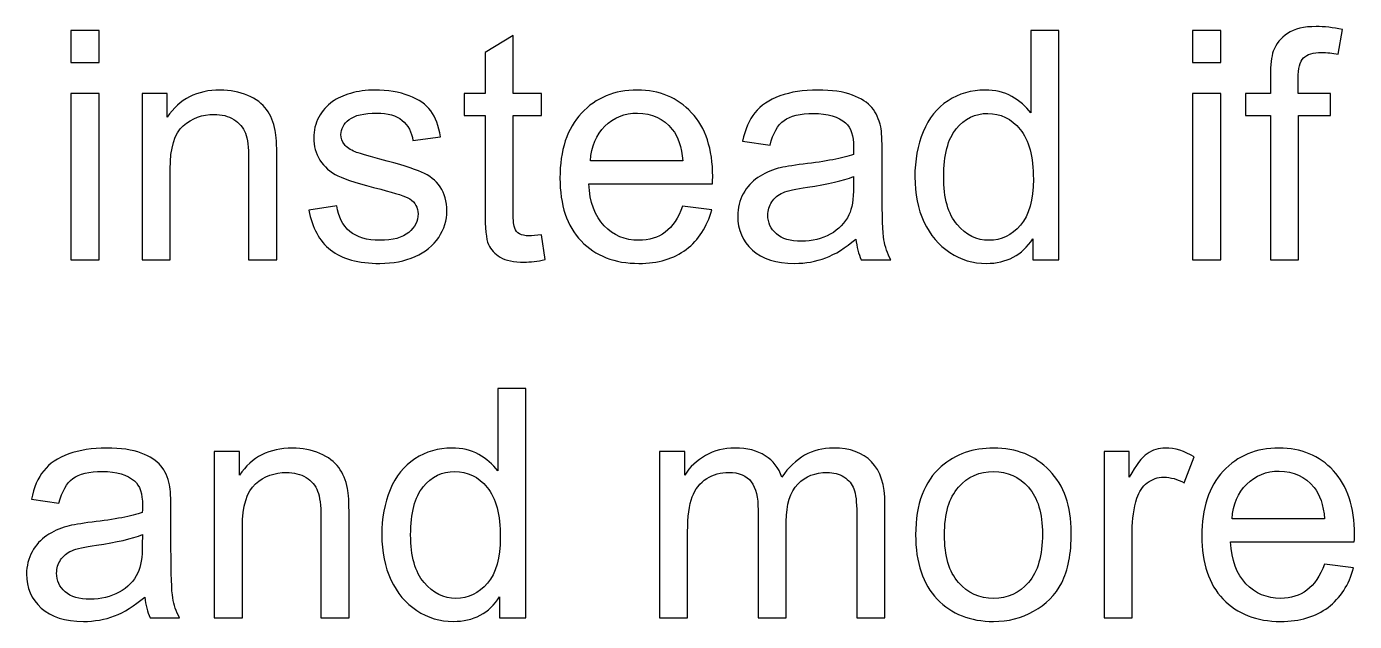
# Model space of a CAD drawing. Header units: millimetres. Extents: x 198 to 2323, y -968 to 148.
# Drawn here: x 631.4 to 736.7, y -947.5 to -900.4 of the extents above; entities that cross this region are included whole.
import ezdxf

# ---------------------------------------------------------------- set-up
doc = ezdxf.new("R2010")
doc.units = ezdxf.units.MM
doc.header["$MEASUREMENT"] = 0
doc.layers.add('Layer 1', color=7, linetype='Continuous')

msp = doc.modelspace()

# ---------------------------------------------------------------- linework, layer by layer
at = {"layer": 'Layer 1', "color": 250}
for points, knots in [([(730.05, -918.8699), (730.05, -918.8699), (730.05, -907.4145), (730.05, -907.4145), (730.05, -907.4145), (728.0688, -907.4145), (728.0688, -907.4145), (728.0688, -907.4145), (728.0688, -905.6873), (728.0688, -905.6873), (728.0688, -905.6873), (730.05, -905.6873), (730.05, -905.6873), (730.05, -905.6873), (730.05, -904.2903), (730.05, -904.2903), (730.05, -903.4055), (730.1262, -902.7494), (730.2828, -902.3218), (730.4987, -901.7461), (730.8713, -901.2762), (731.4131, -900.9163), (731.9508, -900.5565), (732.7085, -900.3787), (733.6822, -900.3787), (734.313, -900.3787), (735.0072, -900.4549), (735.7692, -900.6031), (735.7692, -900.6031), (735.4348, -902.5589), (735.4348, -902.5589), (734.9691, -902.4784), (734.5331, -902.4361), (734.1182, -902.4361), (733.4409, -902.4361), (732.9625, -902.58), (732.6789, -902.8679), (732.3995, -903.1558), (732.2598, -903.6934), (732.2598, -904.4808), (732.2598, -904.4808), (732.2598, -905.6873), (732.2598, -905.6873), (732.2598, -905.6873), (734.8252, -905.6873), (734.8252, -905.6873), (734.8252, -905.6873), (734.8252, -907.4145), (734.8252, -907.4145), (734.8252, -907.4145), (732.2852, -907.4145), (732.2852, -907.4145), (732.2852, -907.4145), (732.2852, -918.8699), (732.2852, -918.8699), (732.2852, -918.8699), (730.05, -918.8699), (730.05, -918.8699)], [0, 0, 0, 0, 0.05263158, 0.05263158, 0.05263158, 0.10526316, 0.10526316, 0.10526316, 0.15789474, 0.15789474, 0.15789474, 0.21052632, 0.21052632, 0.21052632, 0.26315789, 0.26315789, 0.26315789, 0.31578947, 0.31578947, 0.31578947, 0.36842105, 0.36842105, 0.36842105, 0.42105263, 0.42105263, 0.42105263, 0.47368421, 0.47368421, 0.47368421, 0.52631579, 0.52631579, 0.52631579, 0.57894737, 0.57894737, 0.57894737, 0.63157895, 0.63157895, 0.63157895, 0.68421053, 0.68421053, 0.68421053, 0.73684211, 0.73684211, 0.73684211, 0.78947368, 0.78947368, 0.78947368, 0.84210526, 0.84210526, 0.84210526, 0.89473684, 0.89473684, 0.89473684, 0.94736842, 0.94736842, 0.94736842, 1, 1, 1, 1]), ([(634.9102, -903.2235), (634.9102, -903.2235), (634.9102, -900.6835), (634.9102, -900.6835), (634.9102, -900.6835), (637.1454, -900.6835), (637.1454, -900.6835), (637.1454, -900.6835), (637.1454, -903.2235), (637.1454, -903.2235), (637.1454, -903.2235), (634.9102, -903.2235), (634.9102, -903.2235)], [0, 0, 0, 0, 0.25, 0.25, 0.25, 0.5, 0.5, 0.5, 0.75, 0.75, 0.75, 1, 1, 1, 1]), ([(672.2312, -916.876), (672.2312, -916.876), (672.536, -918.8487), (672.536, -918.8487), (671.9095, -918.98), (671.3464, -919.0477), (670.8554, -919.0477), (670.0468, -919.0477), (669.4203, -918.9207), (668.9715, -918.6625), (668.527, -918.4042), (668.2138, -918.0698), (668.0317, -917.6507), (667.8497, -917.2316), (667.7608, -916.3511), (667.7608, -915.0091), (667.7608, -915.0091), (667.7608, -907.4145), (667.7608, -907.4145), (667.7608, -907.4145), (666.1098, -907.4145), (666.1098, -907.4145), (666.1098, -907.4145), (666.1098, -905.6873), (666.1098, -905.6873), (666.1098, -905.6873), (667.7608, -905.6873), (667.7608, -905.6873), (667.7608, -905.6873), (667.7608, -902.4276), (667.7608, -902.4276), (667.7608, -902.4276), (669.996, -901.0857), (669.996, -901.0857), (669.996, -901.0857), (669.996, -905.6873), (669.996, -905.6873), (669.996, -905.6873), (672.2312, -905.6873), (672.2312, -905.6873), (672.2312, -905.6873), (672.2312, -907.4145), (672.2312, -907.4145), (672.2312, -907.4145), (669.996, -907.4145), (669.996, -907.4145), (669.996, -907.4145), (669.996, -915.1361), (669.996, -915.1361), (669.996, -915.7753), (670.0341, -916.186), (670.1145, -916.368), (670.1907, -916.55), (670.3177, -916.694), (670.4955, -916.804), (670.6733, -916.9099), (670.9273, -916.9649), (671.2575, -916.9649), (671.5031, -916.9649), (671.829, -916.9353), (672.2312, -916.876)], [0, 0, 0, 0, 0.05, 0.05, 0.05, 0.1, 0.1, 0.1, 0.15, 0.15, 0.15, 0.2, 0.2, 0.2, 0.25, 0.25, 0.25, 0.3, 0.3, 0.3, 0.35, 0.35, 0.35, 0.4, 0.4, 0.4, 0.45, 0.45, 0.45, 0.5, 0.5, 0.5, 0.55, 0.55, 0.55, 0.6, 0.6, 0.6, 0.65, 0.65, 0.65, 0.7, 0.7, 0.7, 0.75, 0.75, 0.75, 0.8, 0.8, 0.8, 0.85, 0.85, 0.85, 0.9, 0.9, 0.9, 0.95, 0.95, 0.95, 1, 1, 1, 1]), ([(711.199, -918.8699), (711.199, -918.8699), (711.199, -917.1977), (711.199, -917.1977), (710.365, -918.4974), (709.1374, -919.1493), (707.516, -919.1493), (706.4661, -919.1493), (705.5009, -918.8614), (704.6246, -918.2815), (703.7441, -917.7057), (703.0625, -916.8972), (702.5757, -915.8642), (702.0931, -914.8271), (701.8518, -913.6375), (701.8518, -912.2913), (701.8518, -910.979), (702.0719, -909.7894), (702.508, -908.7184), (702.9482, -907.6516), (703.6044, -906.8303), (704.4807, -906.263), (705.3528, -905.6915), (706.3349, -905.4079), (707.4144, -905.4079), (708.2103, -905.4079), (708.9172, -905.5772), (709.5353, -905.9117), (710.1534, -906.2461), (710.6571, -906.6864), (711.0466, -907.224), (711.0466, -907.224), (711.0466, -900.6835), (711.0466, -900.6835), (711.0466, -900.6835), (713.2818, -900.6835), (713.2818, -900.6835), (713.2818, -900.6835), (713.2818, -918.8699), (713.2818, -918.8699), (713.2818, -918.8699), (711.199, -918.8699), (711.199, -918.8699)], [0, 0, 0, 0, 0.07142857, 0.07142857, 0.07142857, 0.14285714, 0.14285714, 0.14285714, 0.21428571, 0.21428571, 0.21428571, 0.28571429, 0.28571429, 0.28571429, 0.35714286, 0.35714286, 0.35714286, 0.42857143, 0.42857143, 0.42857143, 0.5, 0.5, 0.5, 0.57142857, 0.57142857, 0.57142857, 0.64285714, 0.64285714, 0.64285714, 0.71428571, 0.71428571, 0.71428571, 0.78571429, 0.78571429, 0.78571429, 0.85714286, 0.85714286, 0.85714286, 0.92857143, 0.92857143, 0.92857143, 1, 1, 1, 1]), ([(723.8736, -903.2235), (723.8736, -903.2235), (723.8736, -900.6835), (723.8736, -900.6835), (723.8736, -900.6835), (726.1088, -900.6835), (726.1088, -900.6835), (726.1088, -900.6835), (726.1088, -903.2235), (726.1088, -903.2235), (726.1088, -903.2235), (723.8736, -903.2235), (723.8736, -903.2235)], [0, 0, 0, 0, 0.25, 0.25, 0.25, 0.5, 0.5, 0.5, 0.75, 0.75, 0.75, 1, 1, 1, 1]), ([(634.9102, -918.8699), (634.9102, -918.8699), (634.9102, -905.6873), (634.9102, -905.6873), (634.9102, -905.6873), (637.1454, -905.6873), (637.1454, -905.6873), (637.1454, -905.6873), (637.1454, -918.8699), (637.1454, -918.8699), (637.1454, -918.8699), (634.9102, -918.8699), (634.9102, -918.8699)], [0, 0, 0, 0, 0.25, 0.25, 0.25, 0.5, 0.5, 0.5, 0.75, 0.75, 0.75, 1, 1, 1, 1]), ([(640.5532, -918.8699), (640.5532, -918.8699), (640.5532, -905.6873), (640.5532, -905.6873), (640.5532, -905.6873), (642.5598, -905.6873), (642.5598, -905.6873), (642.5598, -905.6873), (642.5598, -907.5584), (642.5598, -907.5584), (643.525, -906.1233), (644.922, -905.4079), (646.7466, -905.4079), (647.5424, -905.4079), (648.2706, -905.5518), (648.9352, -905.8355), (649.5998, -906.1191), (650.0994, -906.4959), (650.4296, -906.9573), (650.7598, -907.4187), (650.9926, -907.9691), (651.1238, -908.6041), (651.2043, -909.0189), (651.2466, -909.7428), (651.2466, -910.7758), (651.2466, -910.7758), (651.2466, -918.8699), (651.2466, -918.8699), (651.2466, -918.8699), (649.0114, -918.8699), (649.0114, -918.8699), (649.0114, -918.8699), (649.0114, -910.8604), (649.0114, -910.8604), (649.0114, -909.9503), (648.9267, -909.2687), (648.7532, -908.82), (648.5796, -908.3712), (648.2706, -908.0114), (647.8303, -907.7405), (647.39, -907.4738), (646.8693, -907.3383), (646.2767, -907.3383), (645.3284, -907.3383), (644.5114, -907.6389), (643.8213, -908.2442), (643.1313, -908.8454), (642.7884, -909.9926), (642.7884, -911.6775), (642.7884, -911.6775), (642.7884, -918.8699), (642.7884, -918.8699), (642.7884, -918.8699), (640.5532, -918.8699), (640.5532, -918.8699)], [0, 0, 0, 0, 0.05555556, 0.05555556, 0.05555556, 0.11111111, 0.11111111, 0.11111111, 0.16666667, 0.16666667, 0.16666667, 0.22222222, 0.22222222, 0.22222222, 0.27777778, 0.27777778, 0.27777778, 0.33333333, 0.33333333, 0.33333333, 0.38888889, 0.38888889, 0.38888889, 0.44444444, 0.44444444, 0.44444444, 0.5, 0.5, 0.5, 0.55555556, 0.55555556, 0.55555556, 0.61111111, 0.61111111, 0.61111111, 0.66666667, 0.66666667, 0.66666667, 0.72222222, 0.72222222, 0.72222222, 0.77777778, 0.77777778, 0.77777778, 0.83333333, 0.83333333, 0.83333333, 0.88888889, 0.88888889, 0.88888889, 0.94444444, 0.94444444, 0.94444444, 1, 1, 1, 1]), ([(653.7908, -914.9329), (653.7908, -914.9329), (656.0006, -914.5773), (656.0006, -914.5773), (656.1234, -915.4621), (656.4705, -916.1394), (657.0378, -916.6135), (657.605, -917.0834), (658.4009, -917.3205), (659.4169, -917.3205), (660.4456, -917.3205), (661.2076, -917.1131), (661.7071, -916.694), (662.2024, -916.2791), (662.4522, -915.788), (662.4522, -915.225), (662.4522, -914.7212), (662.2278, -914.3233), (661.7833, -914.0354), (661.4701, -913.8365), (660.7081, -913.5867), (659.4973, -913.2777), (657.8633, -912.867), (656.733, -912.5114), (656.098, -912.2109), (655.4672, -911.9061), (654.9888, -911.4912), (654.6629, -910.9578), (654.3369, -910.4286), (654.1718, -909.8402), (654.1718, -909.1967), (654.1718, -908.6083), (654.3073, -908.0664), (654.574, -907.5669), (654.8449, -907.0674), (655.209, -906.6525), (655.6704, -906.3223), (656.0175, -906.0683), (656.4917, -905.8524), (657.0886, -905.6746), (657.6897, -905.4968), (658.3289, -905.4079), (659.0147, -905.4079), (660.0477, -905.4079), (660.9536, -905.5561), (661.7325, -905.8566), (662.5157, -906.153), (663.0914, -906.5594), (663.464, -907.0674), (663.8323, -907.5796), (664.0905, -908.2612), (664.2302, -909.1163), (664.2302, -909.1163), (662.0458, -909.4211), (662.0458, -909.4211), (661.9484, -908.7353), (661.6606, -908.1977), (661.1864, -907.8124), (660.7123, -907.4272), (660.0434, -907.2367), (659.1756, -907.2367), (658.1554, -907.2367), (657.423, -907.406), (656.987, -907.7447), (656.5509, -908.0834), (656.3308, -908.4813), (656.3308, -908.9343), (656.3308, -909.2221), (656.4197, -909.4846), (656.6017, -909.7174), (656.7838, -909.9545), (657.0674, -910.1535), (657.4569, -910.3101), (657.6812, -910.3948), (658.3332, -910.5853), (659.4254, -910.8816), (661.0002, -911.3007), (662.1008, -911.6478), (662.7274, -911.9145), (663.3539, -912.1812), (663.845, -912.5749), (664.2006, -913.0829), (664.5604, -913.5952), (664.7382, -914.2302), (664.7382, -914.9922), (664.7382, -915.733), (664.5223, -916.4315), (664.0863, -917.0877), (663.6502, -917.7438), (663.0237, -918.2518), (662.2067, -918.6117), (661.3854, -918.9715), (660.4583, -919.1493), (659.4254, -919.1493), (657.7151, -919.1493), (656.407, -918.7937), (655.5095, -918.0867), (654.6121, -917.3755), (654.0406, -916.3257), (653.7908, -914.9329)], [0, 0, 0, 0, 0.03030303, 0.03030303, 0.03030303, 0.06060606, 0.06060606, 0.06060606, 0.09090909, 0.09090909, 0.09090909, 0.12121212, 0.12121212, 0.12121212, 0.15151515, 0.15151515, 0.15151515, 0.18181818, 0.18181818, 0.18181818, 0.21212121, 0.21212121, 0.21212121, 0.24242424, 0.24242424, 0.24242424, 0.27272727, 0.27272727, 0.27272727, 0.3030303, 0.3030303, 0.3030303, 0.33333333, 0.33333333, 0.33333333, 0.36363636, 0.36363636, 0.36363636, 0.39393939, 0.39393939, 0.39393939, 0.42424242, 0.42424242, 0.42424242, 0.45454545, 0.45454545, 0.45454545, 0.48484848, 0.48484848, 0.48484848, 0.51515152, 0.51515152, 0.51515152, 0.54545455, 0.54545455, 0.54545455, 0.57575758, 0.57575758, 0.57575758, 0.60606061, 0.60606061, 0.60606061, 0.63636364, 0.63636364, 0.63636364, 0.66666667, 0.66666667, 0.66666667, 0.6969697, 0.6969697, 0.6969697, 0.72727273, 0.72727273, 0.72727273, 0.75757576, 0.75757576, 0.75757576, 0.78787879, 0.78787879, 0.78787879, 0.81818182, 0.81818182, 0.81818182, 0.84848485, 0.84848485, 0.84848485, 0.87878788, 0.87878788, 0.87878788, 0.90909091, 0.90909091, 0.90909091, 0.93939394, 0.93939394, 0.93939394, 0.96969697, 0.96969697, 0.96969697, 1, 1, 1, 1]), ([(683.4284, -914.6027), (683.4284, -914.6027), (685.7398, -914.9075), (685.7398, -914.9075), (685.38, -916.2495), (684.7069, -917.2951), (683.7247, -918.0359), (682.7426, -918.7768), (681.4895, -919.1493), (679.9613, -919.1493), (678.0394, -919.1493), (676.5154, -918.5566), (675.3893, -917.3713), (674.2632, -916.1902), (673.7002, -914.5265), (673.7002, -912.3887), (673.7002, -910.1789), (674.2675, -908.4601), (675.4062, -907.2409), (676.545, -906.0175), (678.0224, -905.4079), (679.8385, -905.4079), (681.5954, -905.4079), (683.0305, -906.0048), (684.1438, -907.2028), (685.2572, -908.4009), (685.816, -910.0857), (685.816, -912.2574), (685.816, -912.3887), (685.8118, -912.5876), (685.8033, -912.8501), (685.8033, -912.8501), (675.9862, -912.8501), (675.9862, -912.8501), (676.0709, -914.2937), (676.4773, -915.4028), (677.2139, -916.169), (677.9462, -916.9353), (678.8649, -917.3205), (679.9613, -917.3205), (680.7783, -917.3205), (681.4768, -917.1046), (682.0526, -916.6728), (682.6325, -916.241), (683.0897, -915.551), (683.4284, -914.6027)], [0, 0, 0, 0, 0.06666667, 0.06666667, 0.06666667, 0.13333333, 0.13333333, 0.13333333, 0.2, 0.2, 0.2, 0.26666667, 0.26666667, 0.26666667, 0.33333333, 0.33333333, 0.33333333, 0.4, 0.4, 0.4, 0.46666667, 0.46666667, 0.46666667, 0.53333333, 0.53333333, 0.53333333, 0.6, 0.6, 0.6, 0.66666667, 0.66666667, 0.66666667, 0.73333333, 0.73333333, 0.73333333, 0.8, 0.8, 0.8, 0.86666667, 0.86666667, 0.86666667, 0.93333333, 0.93333333, 0.93333333, 1, 1, 1, 1]), ([(697.174, -917.2189), (696.3443, -917.9259), (695.5442, -918.4212), (694.7779, -918.7133), (694.0117, -919.0054), (693.1904, -919.1493), (692.3099, -919.1493), (690.8621, -919.1493), (689.7487, -918.7979), (688.9698, -918.091), (688.1909, -917.3882), (687.8014, -916.4865), (687.8014, -915.3901), (687.8014, -914.7466), (687.9496, -914.1582), (688.2417, -913.6248), (688.538, -913.0914), (688.9232, -912.6681), (689.3974, -912.3463), (689.8757, -912.0246), (690.4091, -911.7791), (691.006, -911.614), (691.4463, -911.4997), (692.1109, -911.3896), (692.9957, -911.2795), (694.7991, -911.0679), (696.1326, -910.8096), (696.9835, -910.5133), (696.992, -910.2085), (696.9962, -910.0138), (696.9962, -909.9333), (696.9962, -909.0274), (696.7845, -908.3882), (696.3612, -908.0156), (695.7897, -907.5119), (694.9388, -907.2621), (693.8127, -907.2621), (692.7586, -907.2621), (691.9797, -907.4484), (691.4802, -907.8167), (690.9764, -908.185), (690.6081, -908.8369), (690.3668, -909.7767), (690.3668, -909.7767), (688.1824, -909.4719), (688.1824, -909.4719), (688.3814, -908.5363), (688.7073, -907.7786), (689.1645, -907.2028), (689.6217, -906.6271), (690.2821, -906.1868), (691.1457, -905.8736), (692.0051, -905.5645), (693.0084, -905.4079), (694.1429, -905.4079), (695.269, -905.4079), (696.1876, -905.5391), (696.8946, -905.8058), (697.5973, -906.0725), (698.118, -906.4027), (698.4482, -906.8049), (698.7784, -907.2071), (699.0113, -907.7151), (699.1467, -908.3289), (699.2187, -908.7099), (699.2568, -909.3957), (699.2568, -910.3821), (699.2568, -910.3821), (699.2568, -913.3454), (699.2568, -913.3454), (699.2568, -915.4155), (699.3034, -916.7236), (699.3965, -917.2782), (699.4854, -917.8327), (699.6717, -918.3619), (699.9426, -918.8699), (699.9426, -918.8699), (697.6058, -918.8699), (697.6058, -918.8699), (697.3814, -918.4), (697.2375, -917.8497), (697.174, -917.2189)], [0, 0, 0, 0, 0.03703704, 0.03703704, 0.03703704, 0.07407407, 0.07407407, 0.07407407, 0.11111111, 0.11111111, 0.11111111, 0.14814815, 0.14814815, 0.14814815, 0.18518519, 0.18518519, 0.18518519, 0.22222222, 0.22222222, 0.22222222, 0.25925926, 0.25925926, 0.25925926, 0.2962963, 0.2962963, 0.2962963, 0.33333333, 0.33333333, 0.33333333, 0.37037037, 0.37037037, 0.37037037, 0.40740741, 0.40740741, 0.40740741, 0.44444444, 0.44444444, 0.44444444, 0.48148148, 0.48148148, 0.48148148, 0.51851852, 0.51851852, 0.51851852, 0.55555556, 0.55555556, 0.55555556, 0.59259259, 0.59259259, 0.59259259, 0.62962963, 0.62962963, 0.62962963, 0.66666667, 0.66666667, 0.66666667, 0.7037037, 0.7037037, 0.7037037, 0.74074074, 0.74074074, 0.74074074, 0.77777778, 0.77777778, 0.77777778, 0.81481481, 0.81481481, 0.81481481, 0.85185185, 0.85185185, 0.85185185, 0.88888889, 0.88888889, 0.88888889, 0.92592593, 0.92592593, 0.92592593, 0.96296296, 0.96296296, 0.96296296, 1, 1, 1, 1]), ([(723.8736, -918.8699), (723.8736, -918.8699), (723.8736, -905.6873), (723.8736, -905.6873), (723.8736, -905.6873), (726.1088, -905.6873), (726.1088, -905.6873), (726.1088, -905.6873), (726.1088, -918.8699), (726.1088, -918.8699), (726.1088, -918.8699), (723.8736, -918.8699), (723.8736, -918.8699)], [0, 0, 0, 0, 0.25, 0.25, 0.25, 0.5, 0.5, 0.5, 0.75, 0.75, 0.75, 1, 1, 1, 1]), ([(676.1132, -911.0213), (676.1132, -911.0213), (683.4538, -911.0213), (683.4538, -911.0213), (683.3564, -909.9122), (683.0728, -909.0824), (682.6114, -908.5279), (681.9044, -907.6685), (680.9815, -907.2367), (679.8512, -907.2367), (678.8268, -907.2367), (677.9674, -907.5796), (677.2689, -908.2654), (676.5746, -908.9512), (676.1894, -909.8698), (676.1132, -911.0213)], [0, 0, 0, 0, 0.2, 0.2, 0.2, 0.4, 0.4, 0.4, 0.6, 0.6, 0.6, 0.8, 0.8, 0.8, 1, 1, 1, 1]), ([(704.1378, -912.2955), (704.1378, -913.9804), (704.4934, -915.2377), (705.2088, -916.0717), (705.92, -916.9056), (706.7625, -917.3205), (707.7319, -917.3205), (708.7098, -917.3205), (709.5395, -916.9226), (710.2253, -916.1267), (710.9069, -915.3308), (711.2498, -914.1159), (711.2498, -912.4818), (711.2498, -910.6869), (710.9027, -909.3661), (710.2042, -908.5236), (709.5099, -907.6812), (708.6505, -907.2621), (707.6303, -907.2621), (706.6355, -907.2621), (705.8057, -907.6643), (705.1369, -908.4728), (704.4722, -909.2814), (704.1378, -910.5556), (704.1378, -912.2955)], [0, 0, 0, 0, 0.125, 0.125, 0.125, 0.25, 0.25, 0.25, 0.375, 0.375, 0.375, 0.5, 0.5, 0.5, 0.625, 0.625, 0.625, 0.75, 0.75, 0.75, 0.875, 0.875, 0.875, 1, 1, 1, 1]), ([(696.9962, -912.2659), (696.1834, -912.5961), (694.9642, -912.8755), (693.3386, -913.1041), (692.4157, -913.2353), (691.7638, -913.3835), (691.3828, -913.5486), (691.0018, -913.7137), (690.7097, -913.955), (690.5023, -914.2683), (690.2948, -914.5858), (690.189, -914.9371), (690.189, -915.3266), (690.189, -915.915), (690.4134, -916.4103), (690.8663, -916.804), (691.3193, -917.1977), (691.9797, -917.3967), (692.8475, -917.3967), (693.7069, -917.3967), (694.4731, -917.2104), (695.1462, -916.8337), (695.8151, -916.4611), (696.3104, -915.9489), (696.6237, -915.3012), (696.865, -914.7974), (696.9835, -914.0566), (696.9835, -913.0787), (696.9835, -913.0787), (696.9962, -912.2659), (696.9962, -912.2659)], [0, 0, 0, 0, 0.1, 0.1, 0.1, 0.2, 0.2, 0.2, 0.3, 0.3, 0.3, 0.4, 0.4, 0.4, 0.5, 0.5, 0.5, 0.6, 0.6, 0.6, 0.7, 0.7, 0.7, 0.8, 0.8, 0.8, 0.9, 0.9, 0.9, 1, 1, 1, 1]), ([(668.9206, -947.246), (668.9206, -947.246), (668.9206, -945.5738), (668.9206, -945.5738), (668.0866, -946.8735), (666.859, -947.5254), (665.2376, -947.5254), (664.1877, -947.5254), (663.2225, -947.2375), (662.3462, -946.6576), (661.4657, -946.0818), (660.7841, -945.2733), (660.2973, -944.2403), (659.8147, -943.2032), (659.5734, -942.0136), (659.5734, -940.6674), (659.5734, -939.3551), (659.7935, -938.1655), (660.2296, -937.0945), (660.6698, -936.0277), (661.326, -935.2064), (662.2023, -934.6391), (663.0744, -934.0676), (664.0565, -933.784), (665.136, -933.784), (665.9319, -933.784), (666.6388, -933.9533), (667.2569, -934.2878), (667.875, -934.6222), (668.3787, -935.0625), (668.7682, -935.6001), (668.7682, -935.6001), (668.7682, -929.0596), (668.7682, -929.0596), (668.7682, -929.0596), (671.0034, -929.0596), (671.0034, -929.0596), (671.0034, -929.0596), (671.0034, -947.246), (671.0034, -947.246), (671.0034, -947.246), (668.9206, -947.246), (668.9206, -947.246)], [0, 0, 0, 0, 0.07142857, 0.07142857, 0.07142857, 0.14285714, 0.14285714, 0.14285714, 0.21428571, 0.21428571, 0.21428571, 0.28571429, 0.28571429, 0.28571429, 0.35714286, 0.35714286, 0.35714286, 0.42857143, 0.42857143, 0.42857143, 0.5, 0.5, 0.5, 0.57142857, 0.57142857, 0.57142857, 0.64285714, 0.64285714, 0.64285714, 0.71428571, 0.71428571, 0.71428571, 0.78571429, 0.78571429, 0.78571429, 0.85714286, 0.85714286, 0.85714286, 0.92857143, 0.92857143, 0.92857143, 1, 1, 1, 1]), ([(640.769, -945.595), (639.9393, -946.302), (639.1392, -946.7973), (638.3729, -947.0894), (637.6067, -947.3815), (636.7854, -947.5254), (635.9049, -947.5254), (634.4571, -947.5254), (633.3437, -947.174), (632.5648, -946.4671), (631.7859, -945.7643), (631.3964, -944.8626), (631.3964, -943.7662), (631.3964, -943.1227), (631.5446, -942.5343), (631.8367, -942.0009), (632.133, -941.4675), (632.5182, -941.0442), (632.9924, -940.7224), (633.4707, -940.4007), (634.0041, -940.1552), (634.601, -939.9901), (635.0413, -939.8758), (635.7059, -939.7657), (636.5907, -939.6556), (638.3941, -939.444), (639.7276, -939.1857), (640.5785, -938.8894), (640.587, -938.5846), (640.5912, -938.3899), (640.5912, -938.3094), (640.5912, -937.4035), (640.3795, -936.7643), (639.9562, -936.3917), (639.3847, -935.888), (638.5338, -935.6382), (637.4077, -935.6382), (636.3536, -935.6382), (635.5747, -935.8245), (635.0752, -936.1928), (634.5714, -936.5611), (634.2031, -937.213), (633.9618, -938.1528), (633.9618, -938.1528), (631.7774, -937.848), (631.7774, -937.848), (631.9764, -936.9124), (632.3023, -936.1547), (632.7595, -935.5789), (633.2167, -935.0032), (633.8771, -934.5629), (634.7407, -934.2497), (635.6001, -933.9406), (636.6034, -933.784), (637.7379, -933.784), (638.864, -933.784), (639.7826, -933.9152), (640.4896, -934.1819), (641.1923, -934.4486), (641.713, -934.7788), (642.0432, -935.181), (642.3734, -935.5832), (642.6063, -936.0912), (642.7417, -936.705), (642.8137, -937.086), (642.8518, -937.7718), (642.8518, -938.7582), (642.8518, -938.7582), (642.8518, -941.7215), (642.8518, -941.7215), (642.8518, -943.7916), (642.8984, -945.0997), (642.9915, -945.6543), (643.0804, -946.2088), (643.2667, -946.738), (643.5376, -947.246), (643.5376, -947.246), (641.2008, -947.246), (641.2008, -947.246), (640.9764, -946.7761), (640.8325, -946.2258), (640.769, -945.595)], [0, 0, 0, 0, 0.03703704, 0.03703704, 0.03703704, 0.07407407, 0.07407407, 0.07407407, 0.11111111, 0.11111111, 0.11111111, 0.14814815, 0.14814815, 0.14814815, 0.18518519, 0.18518519, 0.18518519, 0.22222222, 0.22222222, 0.22222222, 0.25925926, 0.25925926, 0.25925926, 0.2962963, 0.2962963, 0.2962963, 0.33333333, 0.33333333, 0.33333333, 0.37037037, 0.37037037, 0.37037037, 0.40740741, 0.40740741, 0.40740741, 0.44444444, 0.44444444, 0.44444444, 0.48148148, 0.48148148, 0.48148148, 0.51851852, 0.51851852, 0.51851852, 0.55555556, 0.55555556, 0.55555556, 0.59259259, 0.59259259, 0.59259259, 0.62962963, 0.62962963, 0.62962963, 0.66666667, 0.66666667, 0.66666667, 0.7037037, 0.7037037, 0.7037037, 0.74074074, 0.74074074, 0.74074074, 0.77777778, 0.77777778, 0.77777778, 0.81481481, 0.81481481, 0.81481481, 0.85185185, 0.85185185, 0.85185185, 0.88888889, 0.88888889, 0.88888889, 0.92592593, 0.92592593, 0.92592593, 0.96296296, 0.96296296, 0.96296296, 1, 1, 1, 1]), ([(646.285, -947.246), (646.285, -947.246), (646.285, -934.0634), (646.285, -934.0634), (646.285, -934.0634), (648.2916, -934.0634), (648.2916, -934.0634), (648.2916, -934.0634), (648.2916, -935.9345), (648.2916, -935.9345), (649.2568, -934.4994), (650.6538, -933.784), (652.4784, -933.784), (653.2742, -933.784), (654.0024, -933.9279), (654.667, -934.2116), (655.3316, -934.4952), (655.8312, -934.872), (656.1614, -935.3334), (656.4916, -935.7948), (656.7244, -936.3452), (656.8556, -936.9802), (656.9361, -937.395), (656.9784, -938.1189), (656.9784, -939.1519), (656.9784, -939.1519), (656.9784, -947.246), (656.9784, -947.246), (656.9784, -947.246), (654.7432, -947.246), (654.7432, -947.246), (654.7432, -947.246), (654.7432, -939.2365), (654.7432, -939.2365), (654.7432, -938.3264), (654.6585, -937.6448), (654.485, -937.1961), (654.3114, -936.7473), (654.0024, -936.3875), (653.5621, -936.1166), (653.1218, -935.8499), (652.6011, -935.7144), (652.0085, -935.7144), (651.0602, -935.7144), (650.2432, -936.015), (649.5531, -936.6203), (648.8631, -937.2215), (648.5202, -938.3687), (648.5202, -940.0536), (648.5202, -940.0536), (648.5202, -947.246), (648.5202, -947.246), (648.5202, -947.246), (646.285, -947.246), (646.285, -947.246)], [0, 0, 0, 0, 0.05555556, 0.05555556, 0.05555556, 0.11111111, 0.11111111, 0.11111111, 0.16666667, 0.16666667, 0.16666667, 0.22222222, 0.22222222, 0.22222222, 0.27777778, 0.27777778, 0.27777778, 0.33333333, 0.33333333, 0.33333333, 0.38888889, 0.38888889, 0.38888889, 0.44444444, 0.44444444, 0.44444444, 0.5, 0.5, 0.5, 0.55555556, 0.55555556, 0.55555556, 0.61111111, 0.61111111, 0.61111111, 0.66666667, 0.66666667, 0.66666667, 0.72222222, 0.72222222, 0.72222222, 0.77777778, 0.77777778, 0.77777778, 0.83333333, 0.83333333, 0.83333333, 0.88888889, 0.88888889, 0.88888889, 0.94444444, 0.94444444, 0.94444444, 1, 1, 1, 1]), ([(681.5952, -947.246), (681.5952, -947.246), (681.5952, -934.0634), (681.5952, -934.0634), (681.5952, -934.0634), (683.6018, -934.0634), (683.6018, -934.0634), (683.6018, -934.0634), (683.6018, -935.9261), (683.6018, -935.9261), (684.0124, -935.2826), (684.5628, -934.7619), (685.2486, -934.3724), (685.9344, -933.9787), (686.7133, -933.784), (687.5896, -933.784), (688.5633, -933.784), (689.3634, -933.9872), (689.9857, -934.3894), (690.608, -934.7958), (691.0482, -935.3588), (691.3022, -936.0869), (692.3521, -934.5502), (693.711, -933.784), (695.3874, -933.784), (696.6997, -933.784), (697.7115, -934.1438), (698.4142, -934.8677), (699.1212, -935.5916), (699.4768, -936.705), (699.4768, -938.2078), (699.4768, -938.2078), (699.4768, -947.246), (699.4768, -947.246), (699.4768, -947.246), (697.2416, -947.246), (697.2416, -947.246), (697.2416, -947.246), (697.2416, -938.9487), (697.2416, -938.9487), (697.2416, -938.0597), (697.1654, -937.4162), (697.0215, -937.0225), (696.8775, -936.6288), (696.6151, -936.3155), (696.2298, -936.0742), (695.8488, -935.8329), (695.4001, -935.7144), (694.8879, -935.7144), (693.9565, -935.7144), (693.1861, -936.0234), (692.5722, -936.6373), (691.9584, -937.2553), (691.6536, -938.2417), (691.6536, -939.5964), (691.6536, -939.5964), (691.6536, -947.246), (691.6536, -947.246), (691.6536, -947.246), (689.4184, -947.246), (689.4184, -947.246), (689.4184, -947.246), (689.4184, -938.6904), (689.4184, -938.6904), (689.4184, -937.6998), (689.2364, -936.9548), (688.8723, -936.4595), (688.5082, -935.9642), (687.9113, -935.7144), (687.0858, -935.7144), (686.4593, -935.7144), (685.8793, -935.8795), (685.3459, -936.2097), (684.8125, -936.5399), (684.4273, -937.0225), (684.186, -937.6617), (683.9489, -938.2967), (683.8304, -939.2154), (683.8304, -940.4134), (683.8304, -940.4134), (683.8304, -947.246), (683.8304, -947.246), (683.8304, -947.246), (681.5952, -947.246), (681.5952, -947.246)], [0, 0, 0, 0, 0.03571429, 0.03571429, 0.03571429, 0.07142857, 0.07142857, 0.07142857, 0.10714286, 0.10714286, 0.10714286, 0.14285714, 0.14285714, 0.14285714, 0.17857143, 0.17857143, 0.17857143, 0.21428571, 0.21428571, 0.21428571, 0.25, 0.25, 0.25, 0.28571429, 0.28571429, 0.28571429, 0.32142857, 0.32142857, 0.32142857, 0.35714286, 0.35714286, 0.35714286, 0.39285714, 0.39285714, 0.39285714, 0.42857143, 0.42857143, 0.42857143, 0.46428571, 0.46428571, 0.46428571, 0.5, 0.5, 0.5, 0.53571429, 0.53571429, 0.53571429, 0.57142857, 0.57142857, 0.57142857, 0.60714286, 0.60714286, 0.60714286, 0.64285714, 0.64285714, 0.64285714, 0.67857143, 0.67857143, 0.67857143, 0.71428571, 0.71428571, 0.71428571, 0.75, 0.75, 0.75, 0.78571429, 0.78571429, 0.78571429, 0.82142857, 0.82142857, 0.82142857, 0.85714286, 0.85714286, 0.85714286, 0.89285714, 0.89285714, 0.89285714, 0.92857143, 0.92857143, 0.92857143, 0.96428571, 0.96428571, 0.96428571, 1, 1, 1, 1]), ([(701.9152, -940.6547), (701.9152, -938.2205), (702.5925, -936.4171), (703.9514, -935.2445), (705.0817, -934.2708), (706.466, -933.784), (708.0959, -933.784), (709.9035, -933.784), (711.3852, -934.3767), (712.5366, -935.562), (713.6839, -936.7431), (714.2596, -938.3814), (714.2596, -940.4684), (714.2596, -942.1618), (714.0056, -943.491), (713.4976, -944.4605), (712.9896, -945.4299), (712.2488, -946.1834), (711.2751, -946.7211), (710.3057, -947.2587), (709.2431, -947.5254), (708.0959, -947.5254), (706.2501, -947.5254), (704.76, -946.937), (703.6212, -945.7559), (702.4825, -944.5748), (701.9152, -942.873), (701.9152, -940.6547)], [0, 0, 0, 0, 0.11111111, 0.11111111, 0.11111111, 0.22222222, 0.22222222, 0.22222222, 0.33333333, 0.33333333, 0.33333333, 0.44444444, 0.44444444, 0.44444444, 0.55555556, 0.55555556, 0.55555556, 0.66666667, 0.66666667, 0.66666667, 0.77777778, 0.77777778, 0.77777778, 0.88888889, 0.88888889, 0.88888889, 1, 1, 1, 1]), ([(716.8546, -947.246), (716.8546, -947.246), (716.8546, -934.0634), (716.8546, -934.0634), (716.8546, -934.0634), (718.8612, -934.0634), (718.8612, -934.0634), (718.8612, -934.0634), (718.8612, -936.0827), (718.8612, -936.0827), (719.3734, -935.1471), (719.8476, -934.5291), (720.2836, -934.2327), (720.7196, -933.9322), (721.198, -933.784), (721.7187, -933.784), (722.4722, -933.784), (723.2385, -934.0211), (724.0174, -934.491), (724.0174, -934.491), (723.2215, -936.5526), (723.2215, -936.5526), (722.6797, -936.2478), (722.1378, -936.0954), (721.5959, -936.0954), (721.1091, -936.0954), (720.6731, -936.2436), (720.2878, -936.5357), (719.9026, -936.8278), (719.6274, -937.2342), (719.4623, -937.7549), (719.2126, -938.5465), (719.0898, -939.4143), (719.0898, -940.3584), (719.0898, -940.3584), (719.0898, -947.246), (719.0898, -947.246), (719.0898, -947.246), (716.8546, -947.246), (716.8546, -947.246)], [0, 0, 0, 0, 0.07692308, 0.07692308, 0.07692308, 0.15384615, 0.15384615, 0.15384615, 0.23076923, 0.23076923, 0.23076923, 0.30769231, 0.30769231, 0.30769231, 0.38461538, 0.38461538, 0.38461538, 0.46153846, 0.46153846, 0.46153846, 0.53846154, 0.53846154, 0.53846154, 0.61538462, 0.61538462, 0.61538462, 0.69230769, 0.69230769, 0.69230769, 0.76923077, 0.76923077, 0.76923077, 0.84615385, 0.84615385, 0.84615385, 0.92307692, 0.92307692, 0.92307692, 1, 1, 1, 1]), ([(734.3298, -942.9788), (734.3298, -942.9788), (736.6412, -943.2836), (736.6412, -943.2836), (736.2814, -944.6256), (735.6083, -945.6712), (734.6261, -946.412), (733.644, -947.1529), (732.3909, -947.5254), (730.8627, -947.5254), (728.9408, -947.5254), (727.4168, -946.9327), (726.2907, -945.7474), (725.1646, -944.5663), (724.6016, -942.9026), (724.6016, -940.7648), (724.6016, -938.555), (725.1689, -936.8362), (726.3076, -935.617), (727.4464, -934.3936), (728.9238, -933.784), (730.7399, -933.784), (732.4968, -933.784), (733.9319, -934.3809), (735.0452, -935.5789), (736.1586, -936.777), (736.7174, -938.4618), (736.7174, -940.6335), (736.7174, -940.7648), (736.7132, -940.9637), (736.7047, -941.2262), (736.7047, -941.2262), (726.8876, -941.2262), (726.8876, -941.2262), (726.9723, -942.6698), (727.3787, -943.7789), (728.1153, -944.5451), (728.8476, -945.3114), (729.7663, -945.6966), (730.8627, -945.6966), (731.6797, -945.6966), (732.3782, -945.4807), (732.954, -945.0489), (733.5339, -944.6171), (733.9911, -943.9271), (734.3298, -942.9788)], [0, 0, 0, 0, 0.06666667, 0.06666667, 0.06666667, 0.13333333, 0.13333333, 0.13333333, 0.2, 0.2, 0.2, 0.26666667, 0.26666667, 0.26666667, 0.33333333, 0.33333333, 0.33333333, 0.4, 0.4, 0.4, 0.46666667, 0.46666667, 0.46666667, 0.53333333, 0.53333333, 0.53333333, 0.6, 0.6, 0.6, 0.66666667, 0.66666667, 0.66666667, 0.73333333, 0.73333333, 0.73333333, 0.8, 0.8, 0.8, 0.86666667, 0.86666667, 0.86666667, 0.93333333, 0.93333333, 0.93333333, 1, 1, 1, 1]), ([(661.8594, -940.6716), (661.8594, -942.3565), (662.215, -943.6138), (662.9304, -944.4478), (663.6416, -945.2817), (664.4841, -945.6966), (665.4535, -945.6966), (666.4314, -945.6966), (667.2611, -945.2987), (667.9469, -944.5028), (668.6285, -943.7069), (668.9714, -942.492), (668.9714, -940.8579), (668.9714, -939.063), (668.6243, -937.7422), (667.9258, -936.8997), (667.2315, -936.0573), (666.3721, -935.6382), (665.3519, -935.6382), (664.3571, -935.6382), (663.5273, -936.0404), (662.8585, -936.8489), (662.1938, -937.6575), (661.8594, -938.9317), (661.8594, -940.6716)], [0, 0, 0, 0, 0.125, 0.125, 0.125, 0.25, 0.25, 0.25, 0.375, 0.375, 0.375, 0.5, 0.5, 0.5, 0.625, 0.625, 0.625, 0.75, 0.75, 0.75, 0.875, 0.875, 0.875, 1, 1, 1, 1]), ([(704.2012, -940.6589), (704.2012, -942.3438), (704.5695, -943.6053), (705.3061, -944.4393), (706.0469, -945.2775), (706.974, -945.6966), (708.0959, -945.6966), (709.205, -945.6966), (710.1279, -945.2775), (710.8687, -944.4351), (711.6053, -943.5926), (711.9736, -942.3099), (711.9736, -940.587), (711.9736, -938.9614), (711.6011, -937.7295), (710.8602, -936.8955), (710.1194, -936.0573), (709.1965, -935.6382), (708.0959, -935.6382), (706.974, -935.6382), (706.0469, -936.0531), (705.3061, -936.887), (704.5695, -937.721), (704.2012, -938.9783), (704.2012, -940.6589)], [0, 0, 0, 0, 0.125, 0.125, 0.125, 0.25, 0.25, 0.25, 0.375, 0.375, 0.375, 0.5, 0.5, 0.5, 0.625, 0.625, 0.625, 0.75, 0.75, 0.75, 0.875, 0.875, 0.875, 1, 1, 1, 1]), ([(727.0146, -939.3974), (727.0146, -939.3974), (734.3552, -939.3974), (734.3552, -939.3974), (734.2578, -938.2883), (733.9742, -937.4585), (733.5128, -936.904), (732.8058, -936.0446), (731.8829, -935.6128), (730.7526, -935.6128), (729.7282, -935.6128), (728.8688, -935.9557), (728.1703, -936.6415), (727.476, -937.3273), (727.0908, -938.2459), (727.0146, -939.3974)], [0, 0, 0, 0, 0.2, 0.2, 0.2, 0.4, 0.4, 0.4, 0.6, 0.6, 0.6, 0.8, 0.8, 0.8, 1, 1, 1, 1]), ([(640.5912, -940.642), (639.7784, -940.9722), (638.5592, -941.2516), (636.9336, -941.4802), (636.0107, -941.6114), (635.3588, -941.7596), (634.9778, -941.9247), (634.5968, -942.0898), (634.3047, -942.3311), (634.0973, -942.6444), (633.8898, -942.9619), (633.784, -943.3132), (633.784, -943.7027), (633.784, -944.2911), (634.0084, -944.7864), (634.4613, -945.1801), (634.9143, -945.5738), (635.5747, -945.7728), (636.4425, -945.7728), (637.3019, -945.7728), (638.0681, -945.5865), (638.7412, -945.2098), (639.4101, -944.8372), (639.9054, -944.325), (640.2187, -943.6773), (640.46, -943.1735), (640.5785, -942.4327), (640.5785, -941.4548), (640.5785, -941.4548), (640.5912, -940.642), (640.5912, -940.642)], [0, 0, 0, 0, 0.1, 0.1, 0.1, 0.2, 0.2, 0.2, 0.3, 0.3, 0.3, 0.4, 0.4, 0.4, 0.5, 0.5, 0.5, 0.6, 0.6, 0.6, 0.7, 0.7, 0.7, 0.8, 0.8, 0.8, 0.9, 0.9, 0.9, 1, 1, 1, 1])]:
    msp.add_open_spline(points, degree=3, knots=knots, dxfattribs=at)

doc.saveas('drawing.dxf')
